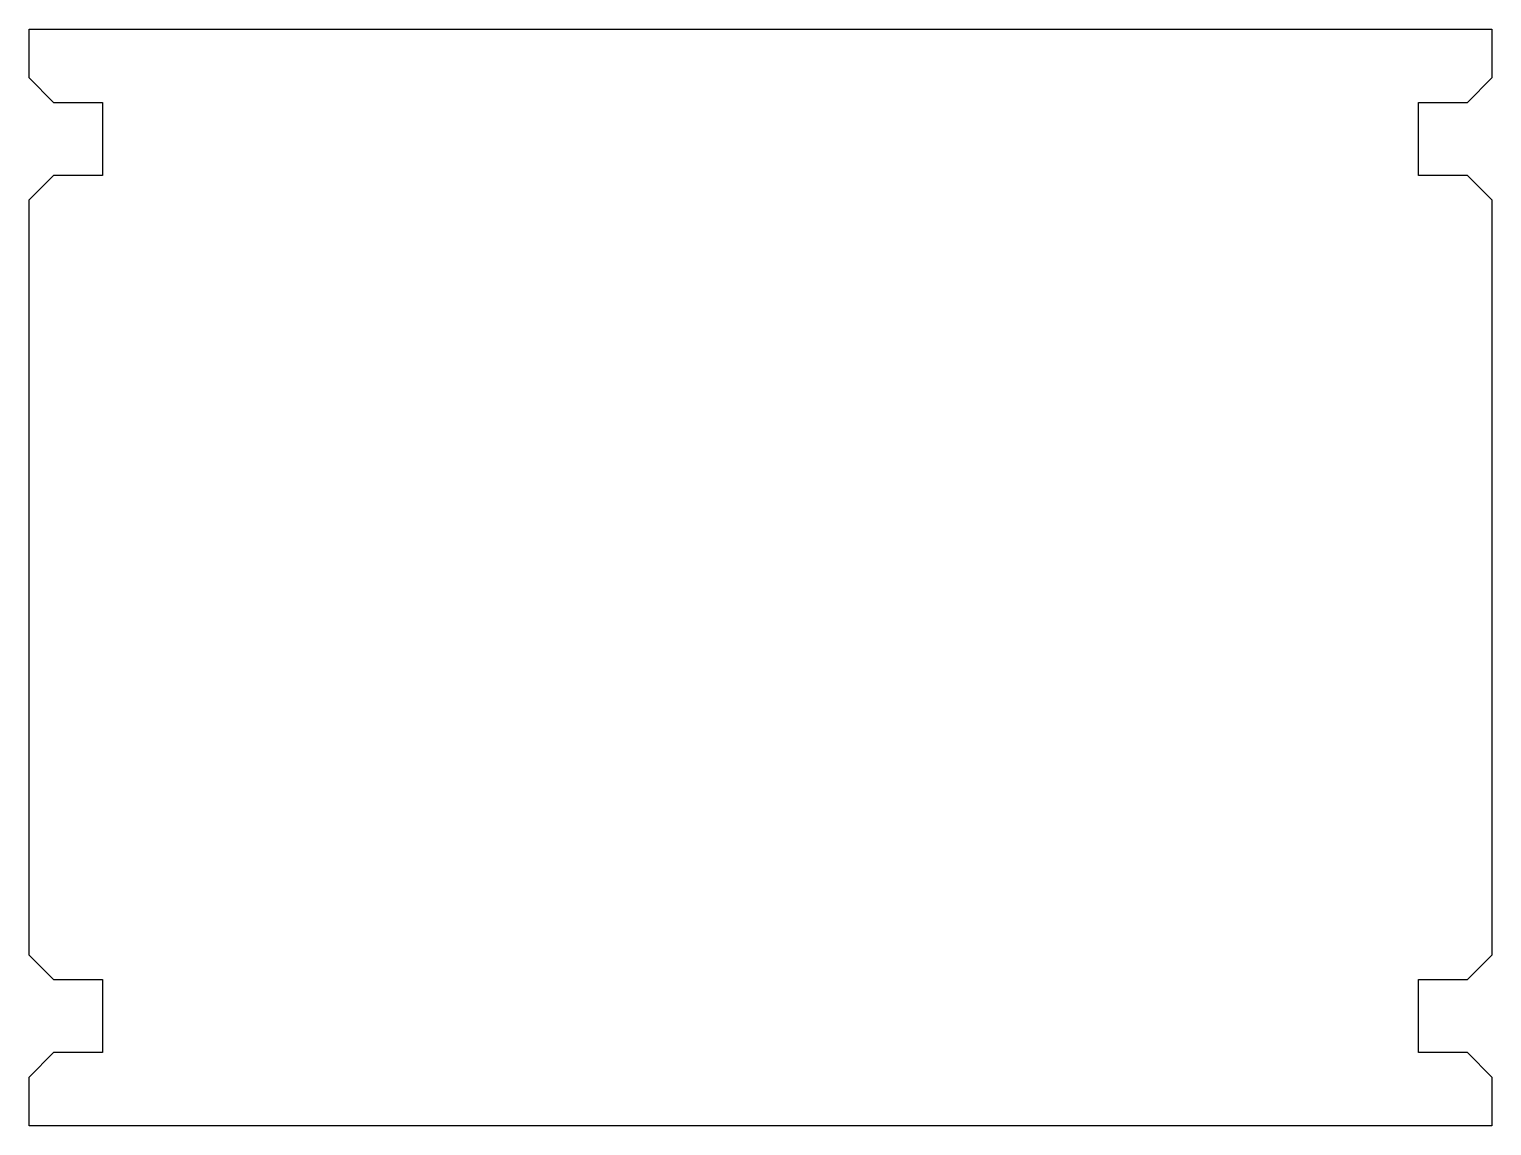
# Model space of a CAD drawing. Extents: x 10 to 130, y 140 to 230.
import ezdxf

# ---------------------------------------------------------------- set-up
doc = ezdxf.new("R2010")
doc.units = 0
doc.layers.get('0').update_dxf_attribs({"linetype": 'continuous'})

# ---------------------------------------------------------------- blocks, each defined once
blk = doc.blocks.new('SHAPE2DVIEW002')
at = {"color": 0}
for p, q in [((10, 226), (10, 230)), ((10, 230), (130, 230)), ((130, 230), (130, 226)), ((10, 226), (12, 224)), ((130, 226), (128, 224)), ((12, 224), (16, 224)), ((16, 224), (16, 218)), ((124, 224), (128, 224)), ((124, 218), (124, 224)), ((12, 218), (10, 216)), ((16, 218), (12, 218)), ((128, 218), (124, 218)), ((130, 216), (128, 218)), ((10, 154), (10, 216)), ((130, 216), (130, 154)), ((10, 154), (12, 152)), ((128, 152), (130, 154)), ((12, 152), (16, 152)), ((16, 152), (16, 146)), ((124, 152), (128, 152)), ((124, 146), (124, 152)), ((12, 146), (10, 144)), ((16, 146), (12, 146)), ((128, 146), (124, 146)), ((130, 144), (128, 146)), ((10, 140), (10, 144)), ((130, 144), (130, 140)), ((130, 140), (10, 140))]:
    blk.add_line(p, q, dxfattribs=at)

msp = doc.modelspace()

# ---------------------------------------------------------------- block references
msp.add_blockref('SHAPE2DVIEW002', (0, 0))

doc.saveas('drawing.dxf')
